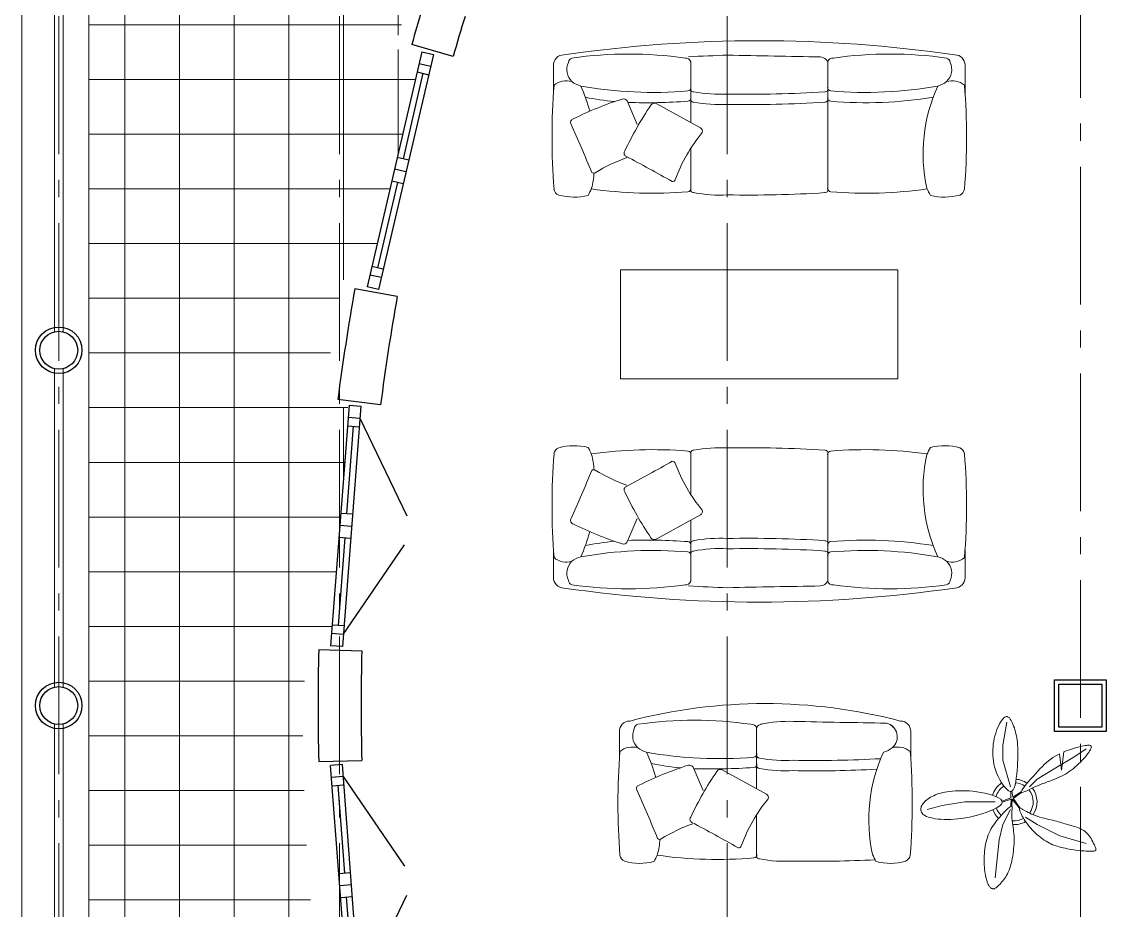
# Model space of a CAD drawing. Header units: millimetres. Extents: x -133165 to 20117, y 15722 to 63536.
# Drawn here: x -89458 to -83163, y 27257 to 32415 of the extents above; entities that cross this region are included whole.
import ezdxf

# ---------------------------------------------------------------- set-up
doc = ezdxf.new("R2010")
doc.units = ezdxf.units.MM
doc.linetypes.add('GOST2.303 5', pattern=[24, 20, -1.5, 1, -1.5])
doc.linetypes.add('GOST2.303 6', pattern=[12, 8, -1.5, 1, -1.5])
doc.layers.get('0').update_dxf_attribs({"lineweight": 15})
for name, color, linetype, lineweight in [('axis', 7, 'GOST2.303 5', 9), ('columns', 170, 'Continuous', 30), ('Furniture', 28, 'Continuous', 9), ('hatch', 8, 'Continuous', 5), ('v', 140, 'Continuous', 20), ('wall', 5, 'Continuous', 60)]:
    doc.layers.add(name, color=color, linetype=linetype, lineweight=lineweight)
doc.styles.add('ATTR', font='romans.shx', dxfattribs={"width": 0.8, "height": 0.470416})
pattern_1 = [(0, (161012.64, 171779.28), (0, 317.5), []), (90, (161012.64, 171779.28), (-317.5, 2e-14), [])]

# ---------------------------------------------------------------- blocks, each defined once
blk = doc.blocks.new('zimnisadokna')
at = {"layer": 'v', "lineweight": 25, "ltscale": 100}
for p, q in [((0, 0), (66.2, -15.4)), ((0, 0), (-317.5, -1363.5)), ((66.2, -15.4), (-251.2, -1378.9)), ((5.9, -124.6), (-109.7, -621.3)), ((-27.2, -116.9), (39, -132.3)), ((-15.9, -68.2), (50.4, -83.6)), ((50.4, -83.6), (233.4, -686.4)), ((-76.6, -629), (-142.9, -613.6)), ((-92.5, -697.2), (-158.7, -681.8)), ((-108.4, -765.4), (-174.6, -749.9)), ((-141.5, -757.7), (-257.1, -1254.4)), ((-235.4, -1310.8), (195.1, -850.8)), ((-224, -1262.1), (-290.3, -1246.7)), ((-235.4, -1310.8), (-301.6, -1295.4)), ((-251.2, -1378.9), (-317.5, -1363.5))]:
    blk.add_line(p, q, dxfattribs=at)
blk = doc.blocks.new('Plant 2')
for p, q in [((-0.98, 9.39), (-1.42, 6.75)), ((-1.42, 6.75), (-1.42, 4.99)), ((8.26, 6.31), (6.94, 5.43)), ((6.94, 5.43), (4.74, 4.11)), ((-1.42, 4.99), (-0.54, 1.91)), ((4.74, 4.11), (2.54, 2.79)), ((2.54, 2.79), (1.66, 1.91)), ((-0.49, 0.59), (-0.51, 1.38)), ((-0.28, 0.69), (-0.38, 1.4)), ((0.71, 1.31), (-0.28, 0.71)), ((-8.46, -0.29), (-5.82, 0.15)), ((-5.82, 0.15), (-2.3, 0.15)), ((-1.52, 0.24), (-0.49, 0.61)), ((-1.49, 0.11), (-0.47, 0.45)), ((-0.47, 0.45), (-0.49, -0.34)), ((-0.38, -0.36), (-0.34, 0.47)), ((-0.34, 0.47), (0.48, -0.55)), ((-0.21, 0.55), (0.75, 1.23)), ((0.56, -0.53), (-0.21, 0.57)), ((-10.22, -0.73), (-8.46, -0.29)), ((-0.54, -0.73), (-1.42, -2.49)), ((-1.42, -2.49), (-1.86, -4.25)), ((1.22, -1.61), (2.54, -2.49)), ((2.54, -2.49), (5.18, -3.81)), ((-1.86, -4.25), (-2.3, -8.65)), ((5.18, -3.81), (8.26, -4.69))]:
    blk.add_line(p, q)
for points in [[(-2, 3.16), (-2.16, 3.51), (-2.28, 3.86), (-2.38, 4.21), (-2.46, 4.54), (-2.52, 4.88), (-2.56, 5.21), (-2.58, 5.54), (-2.59, 5.87), (-2.58, 6.2), (-2.56, 6.53), (-2.53, 6.86), (-2.48, 7.18), (-2.42, 7.51), (-2.34, 7.82), (-2.25, 8.13), (-2.15, 8.44), (-2.03, 8.74), (-1.91, 9.02), (-1.77, 9.29), (-1.63, 9.52), (-1.48, 9.72), (-1.34, 9.88), (-1.19, 10), (-1.05, 10.05), (-0.92, 10.05), (-0.79, 9.99), (-0.67, 9.89), (-0.56, 9.75), (-0.45, 9.58), (-0.35, 9.38), (-0.26, 9.17), (-0.17, 8.95), (-0.09, 8.73), (-0.02, 8.51), (0.05, 8.29), (0.1, 8.05), (0.16, 7.82), (0.2, 7.57), (0.24, 7.32), (0.27, 7.05), (0.29, 6.76), (0.31, 6.47), (0.32, 6.15), (0.32, 5.82), (0.32, 5.46), (0.31, 5.09), (0.29, 4.69), (0.27, 4.26), (0.24, 3.81), (0.2, 3.35), (0.14, 2.9), (0.08, 2.47), (-0.01, 2.09), (-0.11, 1.77), (-0.24, 1.54), (-0.39, 1.4), (-0.57, 1.37), (-0.77, 1.45), (-0.98, 1.61), (-1.2, 1.84), (-1.42, 2.13), (-1.63, 2.45), (-1.83, 2.8), (-2, 3.16)], [(2.4, 3.45), (2.66, 3.75), (2.92, 4.02), (3.17, 4.27), (3.41, 4.51), (3.65, 4.73), (3.89, 4.93), (4.13, 5.11), (4.38, 5.29), (4.63, 5.44), (4.88, 5.59), (5.14, 5.72), (5.4, 3.85), (5.66, 5.96), (5.92, 6.06), (6.18, 6.15), (6.43, 6.24), (6.67, 6.32), (6.91, 6.39), (7.14, 6.46), (7.35, 6.52), (7.56, 6.57), (7.76, 6.61), (7.94, 6.65), (8.12, 6.68), (8.27, 6.7), (8.42, 6.72), (8.54, 6.72), (8.65, 6.72), (8.73, 6.7), (8.8, 6.66), (8.84, 6.61), (8.85, 6.53), (8.84, 6.44), (8.8, 6.33), (8.73, 6.2), (8.65, 6.06), (8.54, 5.9), (8.42, 5.73), (8.27, 5.55), (8.12, 5.36), (7.94, 5.16), (7.76, 4.96), (7.57, 4.76), (7.36, 4.56), (7.15, 4.37), (6.94, 4.17), (6.72, 3.99), (6.5, 3.82), (6.28, 3.66), (6.06, 3.52), (5.83, 3.38), (5.6, 3.25), (5.37, 3.13), (5.12, 3.02), (4.86, 2.9), (4.6, 2.79), (4.31, 2.68), (4.02, 2.57), (3.72, 2.46), (3.41, 2.34), (3.1, 2.23), (2.79, 2.1), (2.48, 1.97), (2.18, 1.84), (1.88, 1.7), (1.6, 1.56), (1.34, 1.44), (1.11, 1.34), (0.93, 1.26), (0.79, 1.23), (0.72, 1.25), (0.71, 1.33), (0.77, 1.47), (0.9, 1.67), (1.08, 1.92), (1.3, 2.2), (1.56, 2.5), (1.83, 2.82), (2.12, 3.14), (2.4, 3.45)], [(-3.98, 1.25), (-4.45, 1.33), (-4.9, 1.38), (-5.34, 1.42), (-5.77, 1.44), (-6.18, 1.44), (-6.57, 1.44), (-6.94, 1.42), (-7.28, 1.4), (-7.6, 1.37), (-7.89, 1.33), (-8.16, 1.29), (-8.41, 1.23), (-8.64, 1.18), (-8.86, 1.11), (-9.07, 1.04), (-9.26, 0.96), (-9.45, 0.87), (-9.63, 0.78), (-9.81, 0.69), (-9.97, 0.58), (-10.12, 0.48), (-10.26, 0.37), (-10.39, 0.26), (-10.51, 0.15), (-10.61, 0.04), (-10.7, -0.07), (-10.78, -0.18), (-10.84, -0.29), (-10.89, -0.4), (-10.92, -0.51), (-10.94, -0.62), (-10.95, -0.73), (-10.94, -0.84), (-10.92, -0.95), (-10.88, -1.05), (-10.81, -1.16), (-10.73, -1.26), (-10.61, -1.36), (-10.47, -1.45), (-10.29, -1.53), (-10.08, -1.61), (-9.84, -1.68), (-9.57, -1.75), (-9.27, -1.8), (-8.95, -1.84), (-8.61, -1.87), (-8.25, -1.89), (-7.87, -1.9), (-7.48, -1.89), (-7.07, -1.87), (-6.65, -1.83), (-6.22, -1.78), (-5.77, -1.71), (-5.31, -1.62), (-4.84, -1.51), (-4.35, -1.39), (-3.85, -1.24), (-3.36, -1.08), (-2.89, -0.9), (-2.45, -0.71), (-2.08, -0.51), (-1.78, -0.31), (-1.58, -0.12), (-1.49, 0.08), (-1.53, 0.27), (-1.67, 0.45), (-1.92, 0.62), (-2.24, 0.78), (-2.63, 0.92), (-3.06, 1.05), (-3.52, 1.16), (-3.98, 1.25)], [(-1.78, -1.61), (-1.97, -1.83), (-2.15, -2.05), (-2.33, -2.27), (-2.49, -2.5), (-2.64, -2.72), (-2.78, -2.96), (-2.91, -3.2), (-3.03, -3.44), (-3.13, -3.69), (-3.22, -3.95), (-3.3, -4.21), (-3.37, -4.48), (-3.43, -4.75), (-3.47, -5.02), (-3.51, -5.29), (-3.54, -5.57), (-3.57, -5.84), (-3.59, -6.12), (-3.6, -6.39), (-3.6, -6.66), (-3.6, -6.92), (-3.59, -7.19), (-3.57, -7.44), (-3.54, -7.69), (-3.51, -7.94), (-3.48, -8.17), (-3.43, -8.4), (-3.39, -8.61), (-3.34, -8.81), (-3.29, -8.99), (-3.23, -9.16), (-3.18, -9.31), (-3.12, -9.43), (-3.07, -9.54), (-3.01, -9.63), (-2.96, -9.71), (-2.9, -9.77), (-2.85, -9.82), (-2.79, -9.86), (-2.74, -9.89), (-2.68, -9.92), (-2.63, -9.93), (-2.57, -9.94), (-2.51, -9.94), (-2.44, -9.93), (-2.38, -9.9), (-2.3, -9.87), (-2.22, -9.82), (-2.14, -9.76), (-2.05, -9.68), (-1.95, -9.6), (-1.85, -9.5), (-1.74, -9.39), (-1.64, -9.27), (-1.53, -9.15), (-1.42, -9.01), (-1.31, -8.87), (-1.2, -8.72), (-1.09, -8.56), (-0.99, -8.39), (-0.89, -8.2), (-0.79, -8), (-0.7, -7.78), (-0.61, -7.55), (-0.53, -7.29), (-0.46, -7.02), (-0.39, -6.73), (-0.34, -6.44), (-0.28, -6.14), (-0.24, -5.85), (-0.2, -5.55), (-0.17, -5.27), (-0.15, -5), (-0.13, -4.75), (-0.12, -4.5), (-0.12, -4.26), (-0.12, -4.02), (-0.13, -3.78), (-0.15, -3.54), (-0.17, -3.29), (-0.2, -3.04), (-0.24, -2.79), (-0.27, -2.53), (-0.31, -2.28), (-0.34, -2.02), (-0.37, -1.78), (-0.38, -1.54), (-0.39, -1.31), (-0.39, -1.1), (-0.37, -0.91), (-0.36, -0.73), (-0.35, -0.59), (-0.34, -0.47), (-0.36, -0.4), (-0.4, -0.36), (-0.46, -0.36), (-0.56, -0.41), (-0.69, -0.5), (-0.84, -0.63), (-1.01, -0.79), (-1.2, -0.97), (-1.39, -1.17), (-1.59, -1.39), (-1.78, -1.61)], [(0.93, -1.68), (1.05, -1.88), (1.18, -2.08), (1.32, -2.28), (1.47, -2.49), (1.63, -2.69), (1.81, -2.9), (1.99, -3.1), (2.18, -3.29), (2.37, -3.48), (2.57, -3.66), (2.78, -3.84), (2.98, -4), (3.19, -4.15), (3.39, -4.29), (3.59, -4.42), (3.79, -4.54), (3.98, -4.64), (4.16, -4.73), (4.35, -4.82), (4.53, -4.89), (4.72, -4.95), (4.91, -5.01), (5.12, -5.07), (5.33, -5.13), (5.56, -5.18), (5.79, -5.24), (6.04, -5.29), (6.29, -5.34), (6.55, -5.38), (6.8, -5.43), (7.06, -5.46), (7.31, -5.49), (7.55, -5.52), (7.79, -5.54), (8.01, -5.55), (8.23, -5.56), (8.42, -5.56), (8.61, -5.57), (8.77, -5.57), (8.92, -5.57), (9.05, -5.57), (9.16, -5.56), (9.24, -5.55), (9.31, -5.53), (9.35, -5.5), (9.38, -5.44), (9.38, -5.37), (9.36, -5.27), (9.32, -5.15), (9.27, -5.01), (9.2, -4.84), (9.11, -4.67), (9.02, -4.49), (8.92, -4.3), (8.81, -4.12), (8.7, -3.95), (8.59, -3.8), (8.48, -3.65), (8.36, -3.52), (8.24, -3.39), (8.12, -3.28), (7.98, -3.18), (7.83, -3.09), (7.68, -3), (7.5, -2.92), (7.32, -2.85), (7.13, -2.78), (6.93, -2.72), (6.73, -2.66), (6.53, -2.6), (6.33, -2.54), (6.14, -2.49), (5.95, -2.43), (5.76, -2.38), (5.58, -2.32), (5.39, -2.27), (5.21, -2.21), (5.01, -2.16), (4.81, -2.1), (4.6, -2.05), (4.37, -1.99), (4.13, -1.94), (3.89, -1.88), (3.63, -1.82), (3.38, -1.75), (3.12, -1.69), (2.87, -1.61), (2.62, -1.53), (2.37, -1.45), (2.14, -1.36), (1.91, -1.26), (1.7, -1.17), (1.5, -1.07), (1.32, -0.98), (1.15, -0.89), (1, -0.8), (0.87, -0.72), (0.77, -0.65), (0.68, -0.6), (0.61, -0.55), (0.55, -0.53), (0.52, -0.52), (0.5, -0.54), (0.49, -0.58), (0.5, -0.65), (0.52, -0.74), (0.55, -0.86), (0.6, -0.99), (0.66, -1.15), (0.74, -1.31), (0.83, -1.49), (0.93, -1.68)]]:
    blk.add_lwpolyline(points, close=True)
for radius, start, end in [(2.64, 55.4621, 85.1348), (2.64, 123.8022, 163.3846), (2.2, 123.3061, 164.633), (2.2, 56.1561, 85.8565), (2.2, 323.0276, 39.4037), (2.64, 325.816, 37.097), (2.64, 200.5744, 226.3792), (2.2, 199.7262, 226.28), (2.2, 263.9554, 299.0217), (2.64, 266.0481, 299.6067)]:
    blk.add_arc((-0.1, 0.15), radius, start, end)
at = {"style": 'ATTR', "width": 0.8, "flags": 9}
blk.add_attdef('ESTCODE', (0, 0), '', height=0.00407, dxfattribs=at)

msp = doc.modelspace()

# ---------------------------------------------------------------- hatches: boundary and pattern name
at = {"layer": 'hatch', "lineweight": 0, "ltscale": 100}
h = msp.add_hatch(dxfattribs=at)
h.set_pattern_fill('NET', color=256, scale=100, style=0)
h.set_pattern_definition(pattern_1)
h.paths.add_polyline_path([(-87613, 30880.8), (-87613, 35620.4, 0.030836), (-87946.3, 35348.5), (-87872.5, 35268.7), (-88117.9, 35017.3), (-88194.8, 35094.2, 0.078928), (-88781.6, 34169.7), (-88678.4, 34131.1), (-88801, 33803.3), (-88904.2, 33841.8, 0.077059), (-89068, 32785.1), (-89068, 32745.1), (-89068, 32570.1), (-89068, 32395.1), (-89068, 30682.6), (-89068, 30507.6), (-89068, 30332.6), (-89068, 28620.1), (-89068, 28445.1), (-89068, 28270.1), (-89068, 26557.6), (-89068, 26382.6), (-89068, 26207.6), (-89068, 24495.1), (-89068, 24320.1), (-87613, 24320.1), (-87613, 26008.8, -0.03652), (-87821.7, 28025.2, -0.051617)])
h.paths.add_polyline_path([(-87202.1, 24320.1, -0.0313), (-87613, 26008.8), (-87613, 24320.1)], flags=17)
h = msp.add_hatch(dxfattribs=at)
h.set_pattern_fill('NET', color=256, scale=100, style=0)
h.set_pattern_definition(pattern_1)
h.paths.add_polyline_path([(-87596.2, 30917.6), (-87449.1, 30890.9), (-87140.7, 32215.5), (-87294.6, 32259.4, -0.005829), (-87202, 32570.1), (-89068, 32570.1), (-89068, 32395.1), (-89068, 30682.6), (-89068, 30332.6), (-89068, 28620.1), (-89068, 28445.1), (-87818, 28445.1, -0.006598), (-87813.2, 28811.7), (-87663.7, 28807.7), (-87559.4, 30173.7), (-87707.7, 30192.4, -0.013204)])
h.paths.add_polyline_path([(-88992.7, 31157.6, -1), (-88292.7, 31157.6, -1)], flags=16)
h.paths.add_polyline_path([(-88950.7, 30887.3), (-88334.8, 30887.3), (-88334.8, 31423.4), (-88950.7, 31423.4)], flags=24)

# ---------------------------------------------------------------- linework, layer by layer
at = {"layer": 'axis', "color": 147, "linetype": 'GOST2.303 6', "lineweight": 0, "ltscale": 100}
for p, q in [((-83313, 37573.2), (-83313, 16815.4)), ((-89243, 37246.2), (-89243, 16808.3)), ((-87613, 37246.2), (-87613, 16808.3)), ((-85363, 37246.2), (-85363, 21560.1))]:
    msp.add_line(p, q, dxfattribs=at)
at = {"layer": 'columns', "lineweight": 25, "ltscale": 100}
for centre in [(-89243, 30507.6), (-89243, 28445.1)]:
    msp.add_circle(centre, 135, dxfattribs=at)
at = {"layer": 'columns', "ltscale": 100}
for centre in [(-89243, 30507.6), (-89243, 28445.1)]:
    msp.add_circle(centre, 110, dxfattribs=at)
at = {"layer": 'Furniture', "ltscale": 100}
for p, q in [((-85575.3, 32183), (-85575.3, 32020.4)), ((-84779.3, 32183), (-84779.3, 32020.4)), ((-86371.8, 32164), (-86371.8, 32000.6)), ((-83982.8, 32162.6), (-83982.8, 32000.6)), ((-85575.3, 32020.4), (-85575.3, 31829.5)), ((-84779.3, 32020.4), (-84779.3, 31435.2)), ((-85575.3, 31678.7), (-85575.3, 31435.2)), ((-85575.3, 29671.4), (-85575.3, 29914.9)), ((-84779.3, 29329.7), (-84779.3, 29914.9)), ((-85575.3, 29329.7), (-85575.3, 29520.7)), ((-86371.8, 29186.1), (-86371.8, 29349.5)), ((-83982.8, 29187.5), (-83982.8, 29349.5)), ((-85575.3, 29167.1), (-85575.3, 29329.7)), ((-84779.3, 29167.1), (-84779.3, 29329.7)), ((-85989.2, 28296.5), (-85989.2, 28133)), ((-85192.7, 28315.5), (-85192.7, 28152.9)), ((-84297.9, 28295), (-84297.9, 28133)), ((-85192.7, 28152.9), (-85192.7, 27961.9)), ((-85192.7, 27811.2), (-85192.7, 27567.6))]:
    msp.add_line(p, q, dxfattribs=at)
for points in [[(-85945.2, 31626.3, 0.054969), (-86128.8, 31538.5, -0.338149), (-86149.5, 31540.5, 0.006963), (-86270.5, 31823.1, -0.478074), (-86256.4, 31850.5, -0.039108), (-85973, 31966.1, -0.352413), (-85943.6, 31954.7), (-85885.8, 31818.7)], [(-85945.2, 29723.9, -0.054969), (-86128.8, 29811.6, 0.338149), (-86149.5, 29809.6, -0.006963), (-86270.5, 29527, 0.478074), (-86256.4, 29499.6, 0.039108), (-85973, 29384, 0.352413), (-85943.6, 29395.4), (-85885.8, 29531.4)], [(-85562.6, 27758.7, 0.054969), (-85746.2, 27670.9, -0.338149), (-85766.9, 27672.9, 0.006963), (-85887.9, 27955.5, -0.478074), (-85873.9, 27982.9, -0.039108), (-85590.5, 28098.5, -0.352413), (-85561.1, 28087.2), (-85503.3, 27951.1)]]:
    msp.add_lwpolyline(points, format="xyb", dxfattribs=at)
for points in [[(-85957.4, 31664.8, -0.039108), (-85805.8, 31930.7, -0.352413), (-85775.6, 31939.9), (-85518.2, 31798, -0.370087), (-85508.1, 31771.1, 0.085318), (-85664.4, 31498.2, -0.338149), (-85681.9, 31486.9, 0.006963), (-85951.5, 31634.6, -0.478074)], [(-85957.4, 29685.3, 0.039108), (-85805.8, 29419.4, 0.352413), (-85775.6, 29410.2), (-85518.2, 29552.1, 0.370087), (-85508.1, 29579.1, -0.085318), (-85664.4, 29852, 0.338149), (-85681.9, 29863.2, -0.006963), (-85951.5, 29715.5, 0.478074)], [(-85574.9, 27797.3, -0.039108), (-85423.3, 28063.1, -0.352413), (-85393.1, 28072.3), (-85135.6, 27930.4, -0.370087), (-85125.6, 27903.5, 0.085318), (-85281.9, 27630.6, -0.338149), (-85299.4, 27619.4, 0.006963), (-85569, 27767.1, -0.478074)]]:
    msp.add_lwpolyline(points, format="xyb", close=True, dxfattribs=at)
msp.add_lwpolyline([(-85982.4, 30975.5), (-84372.2, 30975.5), (-84372.2, 30341.4), (-85982.4, 30341.4)], close=True, dxfattribs=at)
for centre, radius, start, end in [((-85177.3, 24400.3), 7904.1, 81.74757, 98.25243), ((-86311.8, 32162.6), 60, 90.01208, 181.39935), ((-86198.7, 32137), 95.7, 154.41316, 226.89646), ((-86257, 32176.7), 28.1, 104.71542, 176.75336), ((-85936, 29929.6), 2297.8, 81.79029, 98.20971), ((-85603.2, 32175.3), 28.9, 15.29611, 99.18879), ((-85129.3, 24268.7), 7955.4, 91.67435, 93.30207), ((-83401.3, 125285.4), 93085.4, 268.793224, 269.125791), ((-84832.3, 32148.5), 63.3, 32.97595, 80.23421), ((-84751.3, 32175.3), 28.9, 80.81121, 164.70389), ((-84418.6, 29929.6), 2297.8, 81.79029, 98.20971), ((-84097.6, 32176.7), 28.1, 3.24664, 75.28458), ((-84155.8, 32137), 95.7, 313.10354, 25.58684), ((-84042.8, 32162.6), 60, 0, 90), ((-82474.8, 31745), 3905.3, 175.57621, 184.42379), ((-86297.4, 31962.4), 109.9, 72.3508, 130.32097), ((-86181.1, 32168.9), 131.4, 230.79559, 255.72698), ((-87068.7, 31650.2), 940.5, 15.11155, 24.59042), ((-85794.3, 34391.8), 2387.3, 259.88875, 274.8671), ((-84560.2, 34391.8), 2387.3, 265.1329, 280.11125), ((-83285.9, 31650.2), 940.5, 155.40958, 192.39202), ((-84173.5, 32168.9), 131.4, 284.27302, 309.20441), ((-84057.1, 31962.4), 109.9, 49.67903, 107.6492), ((-87879.7, 31745), 3905.3, 355.57621, 4.42379), ((-85593.9, 32033.3), 20.3, 275.87655, 1.80004), ((-85558.6, 32025.2), 17.3, 149.87996, 272.00409), ((-85406.1, 32812.5), 818.8, 259.30687, 273.11866), ((-85234, 38729.5), 6735.8, 268.91102, 273.72389), ((-84795.9, 32025.2), 17.3, 267.99591, 30.12004), ((-84760.7, 32033.3), 20.3, 178.19996, 264.12345), ((-85867, 33581.8), 1637.2, 258.75133, 264.74067), ((-85834.4, 35369.6), 3425, 268.23355, 274.0621), ((-85593.9, 31973.3), 20.3, 275.87655, 1.80004), ((-85558.6, 31965.3), 17.3, 149.87996, 272.00409), ((-85406.1, 32752.5), 818.8, 259.30687, 273.11866), ((-85234, 38669.5), 6735.8, 268.91102, 273.72389), ((-84795.9, 31965.3), 17.3, 267.99591, 30.12004), ((-84760.7, 31973.3), 20.3, 178.19996, 264.12345), ((-84558.2, 34378.9), 2434.3, 265.1806, 279.22043), ((-87068.7, 31650.2), 940.5, 347.60798, 353.03386), ((-86326.2, 31449), 42.7, 187.07504, 250.19706), ((-86618.2, 31656.1), 512.2, 330.83586, 336.07321), ((-85799.2, 33922.3), 2503, 261.89869, 274.75243), ((-85593.9, 31448.1), 20.3, 275.87655, 1.80004), ((-85558.6, 31440), 17.3, 149.87996, 272.00409), ((-85406.1, 32227.2), 818.8, 259.30687, 273.11866), ((-85234, 38144.3), 6735.8, 268.91102, 273.72389), ((-84795.9, 31440), 17.3, 267.99591, 30.12004), ((-84760.7, 31448.1), 20.3, 178.19996, 264.12345), ((-84555.4, 33922.3), 2503, 265.24757, 278.10131), ((-83736.3, 31656.1), 512.2, 203.92679, 209.16414), ((-84028.4, 31449), 42.7, 289.80294, 352.92496), ((-86251.3, 31732.3), 335.6, 254.57181, 283.85712), ((-84103.2, 31732.3), 335.6, 256.14288, 285.42819), ((-82474.8, 29605.2), 3905.3, 175.57621, 184.42379), ((-86326.2, 29901.1), 42.7, 109.80294, 172.92496), ((-86251.3, 29617.8), 335.6, 76.14288, 105.42819), ((-86618.2, 29694), 512.2, 23.92679, 29.16414), ((-85799.2, 27427.8), 2503, 85.24757, 98.10131), ((-87068.7, 29699.9), 940.5, 6.96614, 12.39202), ((-85593.9, 29902.1), 20.3, 358.19996, 84.12345), ((-85558.6, 29910.1), 17.3, 87.99591, 210.12004), ((-85406.1, 29122.9), 818.8, 86.88134, 100.69313), ((-85234, 23205.9), 6735.8, 86.27611, 91.08898), ((-84795.9, 29910.1), 17.3, 329.87996, 92.00409), ((-84760.7, 29902.1), 20.3, 95.87655, 181.80004), ((-84555.4, 27427.8), 2503, 81.89869, 94.75243), ((-83285.9, 29699.9), 940.5, 167.60798, 204.59042), ((-83736.3, 29694), 512.2, 150.83586, 156.07321), ((-84103.2, 29617.8), 335.6, 74.57181, 103.85712), ((-84028.4, 29901.1), 42.7, 7.07504, 70.19706), ((-87879.7, 29605.2), 3905.3, 355.57621, 4.42379), ((-87068.7, 29699.9), 940.5, 335.40958, 344.88845), ((-85867, 27768.4), 1637.2, 95.25933, 101.24867), ((-85834.4, 25980.5), 3425, 85.9379, 91.76645), ((-85558.6, 29384.8), 17.3, 87.99591, 210.12004), ((-85406.1, 28597.6), 818.8, 86.88134, 100.69313), ((-85234, 22680.6), 6735.8, 86.27611, 91.08898), ((-84795.9, 29384.8), 17.3, 329.87996, 92.00409), ((-84558.2, 26971.2), 2434.3, 80.77957, 94.8194), ((-85794.3, 26958.3), 2387.3, 85.1329, 100.11125), ((-85593.9, 29376.8), 20.3, 358.19996, 84.12345), ((-85593.9, 29316.8), 20.3, 358.19996, 84.12345), ((-85558.6, 29324.9), 17.3, 87.99591, 210.12004), ((-85406.1, 28537.7), 818.8, 86.88134, 100.69313), ((-85234, 22620.6), 6735.8, 86.27611, 91.08898), ((-84795.9, 29324.9), 17.3, 329.87996, 92.00409), ((-84760.7, 29376.8), 20.3, 95.87655, 181.80004), ((-84760.7, 29316.8), 20.3, 95.87655, 181.80004), ((-84560.2, 26958.3), 2387.3, 79.88875, 94.8671), ((-86297.4, 29387.7), 109.9, 229.67903, 287.6492), ((-86198.7, 29213.2), 95.7, 133.10354, 205.58684), ((-86181.1, 29181.2), 131.4, 104.27302, 129.20441), ((-84173.5, 29181.2), 131.4, 50.79559, 75.72698), ((-84057.1, 29387.7), 109.9, 252.3508, 310.32097), ((-84155.8, 29213.2), 95.7, 334.41316, 46.89646), ((-86311.8, 29187.5), 60, 178.60065, 269.98792), ((-86257, 29173.4), 28.1, 183.24664, 255.28458), ((-85936, 31420.5), 2297.8, 261.79029, 278.20971), ((-85603.2, 29174.8), 28.9, 260.81121, 344.70389), ((-84832.3, 29201.6), 63.3, 279.76579, 327.02405), ((-84751.3, 29174.8), 28.9, 195.29611, 279.18879), ((-84418.6, 31420.5), 2297.8, 261.79029, 278.20971), ((-84097.6, 29173.4), 28.1, 284.71542, 356.75336), ((-84042.8, 29187.5), 60, 270, 0), ((-85177.3, 36949.8), 7904.1, 261.74757, 278.25243), ((-85129.3, 37081.4), 7955.4, 266.69793, 268.32565), ((-83401.3, -63935.3), 93085.4, 90.874209, 91.206776), ((-85143.6, 25368.1), 3088.5, 75.26267, 104.73733), ((-85929.2, 28295), 60, 90.01208, 181.39935), ((-85874.4, 28309.1), 28.1, 104.71542, 176.75336), ((-85553.4, 26062), 2297.8, 81.79029, 98.20971), ((-85220.7, 28307.7), 28.9, 15.29611, 99.18879), ((-85164.9, 28307.7), 28.9, 80.81121, 164.70389), ((-85008.2, 27593.4), 760.3, 87.81935, 102.3067), ((-83018.8, 121417.8), 93085.4, 268.793224, 269.125791), ((-84449.8, 28280.9), 63.3, 32.97595, 80.23421), ((-84459, 28262.9), 82.9, 310.1809, 76.03877), ((-84357.9, 28295), 60, 0, 90), ((-85816.2, 28269.4), 95.7, 154.41316, 226.89646), ((-85914.9, 28094.8), 109.9, 72.3508, 130.32097), ((-84372.2, 28094.8), 109.9, 49.67903, 107.6492), ((-82092.3, 27877.4), 3905.3, 175.57621, 184.42379), ((-85798.5, 28301.3), 131.4, 230.79559, 255.72698), ((-86686.1, 27782.6), 940.5, 15.11155, 24.59042), ((-85411.8, 30524.2), 2387.3, 259.88875, 274.8671), ((-85211.3, 28165.7), 20.3, 275.87655, 1.80004), ((-85176.1, 28157.7), 17.3, 149.87996, 272.00409), ((-85023.5, 28944.9), 818.8, 259.30687, 273.11866), ((-83601, 27782.6), 940.5, 155.40958, 192.39202), ((-84488.6, 28301.3), 131.4, 284.27302, 309.20441), ((-88194.8, 27877.4), 3905.3, 355.57621, 4.42379), ((-85484.5, 29714.2), 1637.2, 258.75133, 264.74067), ((-85451.9, 31502), 3425, 268.23355, 274.0621), ((-85211.3, 28105.8), 20.3, 275.87655, 1.80004), ((-85176.1, 28097.7), 17.3, 149.87996, 272.00409), ((-85023.5, 28884.9), 818.8, 259.30687, 273.11866), ((-84851.5, 34861.9), 6735.8, 268.91102, 273.22727), ((-84851.5, 34801.9), 6735.8, 268.91102, 273.03613), ((-86686.1, 27782.6), 940.5, 347.60798, 353.03386), ((-85943.6, 27581.4), 42.7, 187.07504, 250.19706), ((-86235.7, 27788.5), 512.2, 330.83586, 336.07321), ((-85416.6, 30054.7), 2503, 261.89869, 274.75243), ((-85211.3, 27580.5), 20.3, 275.87655, 1.80004), ((-85176.1, 27572.4), 17.3, 149.87996, 272.00409), ((-84051.4, 27788.5), 512.2, 203.92679, 209.16414), ((-84343.5, 27581.4), 42.7, 289.80294, 352.92496), ((-85868.8, 27864.8), 335.6, 254.57181, 283.85712), ((-85023.5, 28359.7), 818.8, 259.30687, 273.11866), ((-84851.5, 34276.7), 6735.8, 268.91102, 272.95197), ((-84418.3, 27864.8), 335.6, 256.14288, 285.42819)]:
    msp.add_arc(centre, radius, start, end, dxfattribs=at)
at = {"layer": 'v', "lineweight": 25, "ltscale": 100}
for p, q in [((-87135.1, 32239.8), (-87452.5, 30876.3)), ((-87135.1, 32239.8), (-87068.8, 32224.4)), ((-87068.8, 32224.4), (-87386.3, 30860.9)), ((-87150.9, 32171.7), (-87084.7, 32156.2)), ((-87129.2, 32115.3), (-87244.8, 31618.5)), ((-87162.3, 32123), (-87096, 32107.5)), ((-87211.7, 31610.8), (-87277.9, 31626.2)), ((-87227.6, 31542.6), (-87293.8, 31558.1)), ((-87276.6, 31482.2), (-87392.2, 30985.5)), ((-87243.4, 31474.5), (-87309.7, 31489.9)), ((-87359.1, 30977.8), (-87425.3, 30993.2)), ((-87370.4, 30929.1), (-87436.7, 30944.5)), ((-87386.3, 30860.9), (-87452.5, 30876.3))]:
    msp.add_line(p, q, dxfattribs=at)
at = {"layer": 'wall', "color": 4, "lineweight": 20, "ltscale": 100}
for p, q in [((-89458, 32785.1), (-89458, 24105.1)), ((-89068, 32785.1), (-89068, 24105.1))]:
    msp.add_line(p, q, dxfattribs=at)
at = {"layer": 'wall', "color": 5, "lineweight": -2, "ltscale": 100}
for p, q in [((-86954, 32213.5), (-87194.3, 32282.6)), ((-87278.5, 30819.9), (-87524.5, 30864.1)), ((-87375.3, 30190.2), (-87623.2, 30221.9)), ((-87734.2, 28769.7), (-87484.3, 28763.4)), ((-87734.2, 28120.4), (-87484.3, 28126.7))]:
    msp.add_line(p, q, dxfattribs=at)
at = {"layer": 'wall', "color": 4, "lineweight": 20, "ltscale": 100}
for points in [[(-89268, 30614.7), (-89268, 32462.9)], [(-89218, 32462.9), (-89218, 30614.7)], [(-89068, 30682.6), (-89068, 32395.1)], [(-89268, 28552.2), (-89268, 30400.4)], [(-89218, 30400.4), (-89218, 28552.2)], [(-89068, 28620.1), (-89068, 30332.6)], [(-89268, 26489.7), (-89268, 28337.9)], [(-89218, 28337.9), (-89218, 26489.7)], [(-89068, 26557.6), (-89068, 28270.1)]]:
    msp.add_lwpolyline(points, dxfattribs=at)
at = {"layer": 'wall', "color": 5, "lineweight": -2, "ltscale": 100}
for points in [[(-83463, 28595.1), (-83163, 28595.1), (-83163, 28295.1), (-83463, 28295.1)], [(-83438, 28570.1), (-83188, 28570.1), (-83188, 28320.1), (-83438, 28320.1)]]:
    msp.add_lwpolyline(points, close=True, dxfattribs=at)
for radius, start, end in [(13814.5, 162.08244, 163.87167), (13564.5, 162.84919, 163.8699), (13814.5, 169.91491, 172.61003), (13564.5, 169.91669, 172.60825), (13814.5, 178.65327, 181.34673), (13564.5, 178.65504, 181.34496)]:
    msp.add_arc((-73923.5, 28445.1), radius, start, end, dxfattribs=at)

# ---------------------------------------------------------------- block references
at = {"layer": 'Furniture', "ltscale": 100, "xscale": 50, "yscale": 50, "zscale": 50}
msp.add_blockref('Plant 2', (-83692.2, 27878.5), dxfattribs=at)
at = {"layer": 'v', "lineweight": 25, "rotation": 8.738355241815455}
msp.add_blockref('zimnisadokna', (-87558.2, 30188.7), dxfattribs=at)
at = {"layer": 'v', "lineweight": 25, "xscale": -1, "rotation": 171.2616447581845}
msp.add_blockref('zimnisadokna', (-87558.2, 26701.5), dxfattribs=at)

doc.saveas('drawing.dxf')
